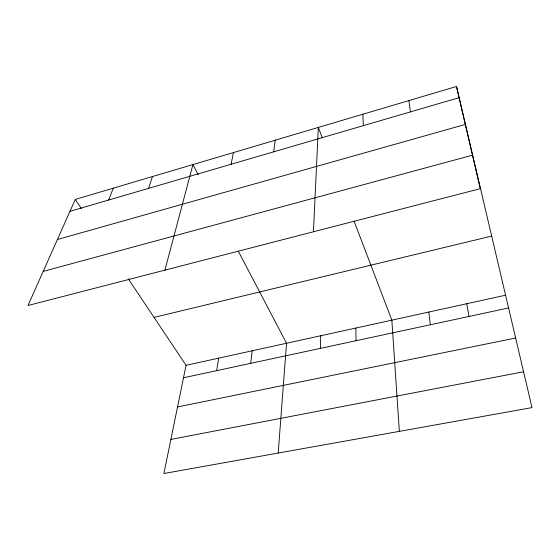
<?xml version="1.0" encoding="UTF-8"?>
<svg xmlns="http://www.w3.org/2000/svg" width="560" height="560" viewBox="0 0 560 560"><rect width="100%" height="100%" fill="white"/><g stroke="black" fill="none" stroke-linecap="round" stroke-linejoin="round"><path stroke-width="0.84" d="M320.369 348.376L320.754 335.748M313.446 231.777L318.332 127.421L322.315 137.872M278.208 453.054L286.545 343.252L238.462 251.496M250.677 363.342L252.196 350.791M273.742 151.809L275.198 140.203M216.657 370.65L218.708 358.134M231.105 164.262L233.415 152.579M128.282 278.803L186.06 365.302L163.898 473.515L532 407.617L456.505 86.485L75.271 199.437L28 305.508L480.249 188.685L456.505 86.485M164.92 270.144L192.92 164.577L198.184 174.629M148.582 188.37L152.474 176.561M108.661 200.032L113.281 188.174M69.965 211.33L459.102 97.664M57.414 239.512L465.325 124.432M43.204 271.383L472.472 155.19M154.063 317.401L491.799 236.047M186.06 365.302L505.75 295.169M183.505 377.769L508.725 307.923M177.527 406.959L515.746 337.988M170.884 439.418L523.628 371.756M75.271 199.437L81.459 208.705M354.06 221.081L391.846 320.152L399.357 431.361M466.767 303.723L469 316.456M408.912 100.583L410.396 111.895M428.813 312.046L430.339 324.758M362.88 114.226L363.314 125.643M355.845 328.055L356.062 340.711"/></g></svg>
